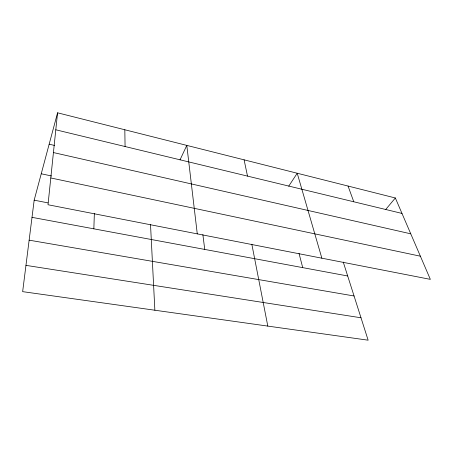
<?xml version="1.0" encoding="UTF-8"?>
<svg xmlns="http://www.w3.org/2000/svg" width="453" height="453" viewBox="0 0 453 453"><rect width="100%" height="100%" fill="white"/><g stroke="black" fill="none" stroke-linecap="round" stroke-linejoin="round"><path stroke-width="0.68" d="M93.85 228.827L94.354 213.397M57.565 112.808L48.007 204.745L430.35 279.365L395.344 197.978L57.565 112.808L34.173 200.169L22.65 291.647L368.136 340.192L343.261 262.077M180.017 159.875L186.8 145.396L197.276 233.878M288.725 186.183L297.219 173.239L321.856 258.193M385.837 209.343L395.344 197.978M25.963 265.362L361.001 317.785M29.134 240.164L354.059 295.985M32.01 217.344L347.689 275.979M34.173 200.169L48.018 202.887M50.793 177.961L420.39 256.205M41.24 173.782L51.523 175.974M53.431 152.559L410.763 233.827M49.162 144.19L54.671 145.47M55.798 129.796L401.987 213.425M348.057 186.058L353.776 201.778M299.031 253.442L302.717 267.627M244.099 159.841L247.502 176.104M251.828 244.218L267.802 326.092M202.87 234.597L204.745 249.427M150.509 224.365L154.869 310.226M124.824 129.768L125.073 146.529"/></g></svg>
